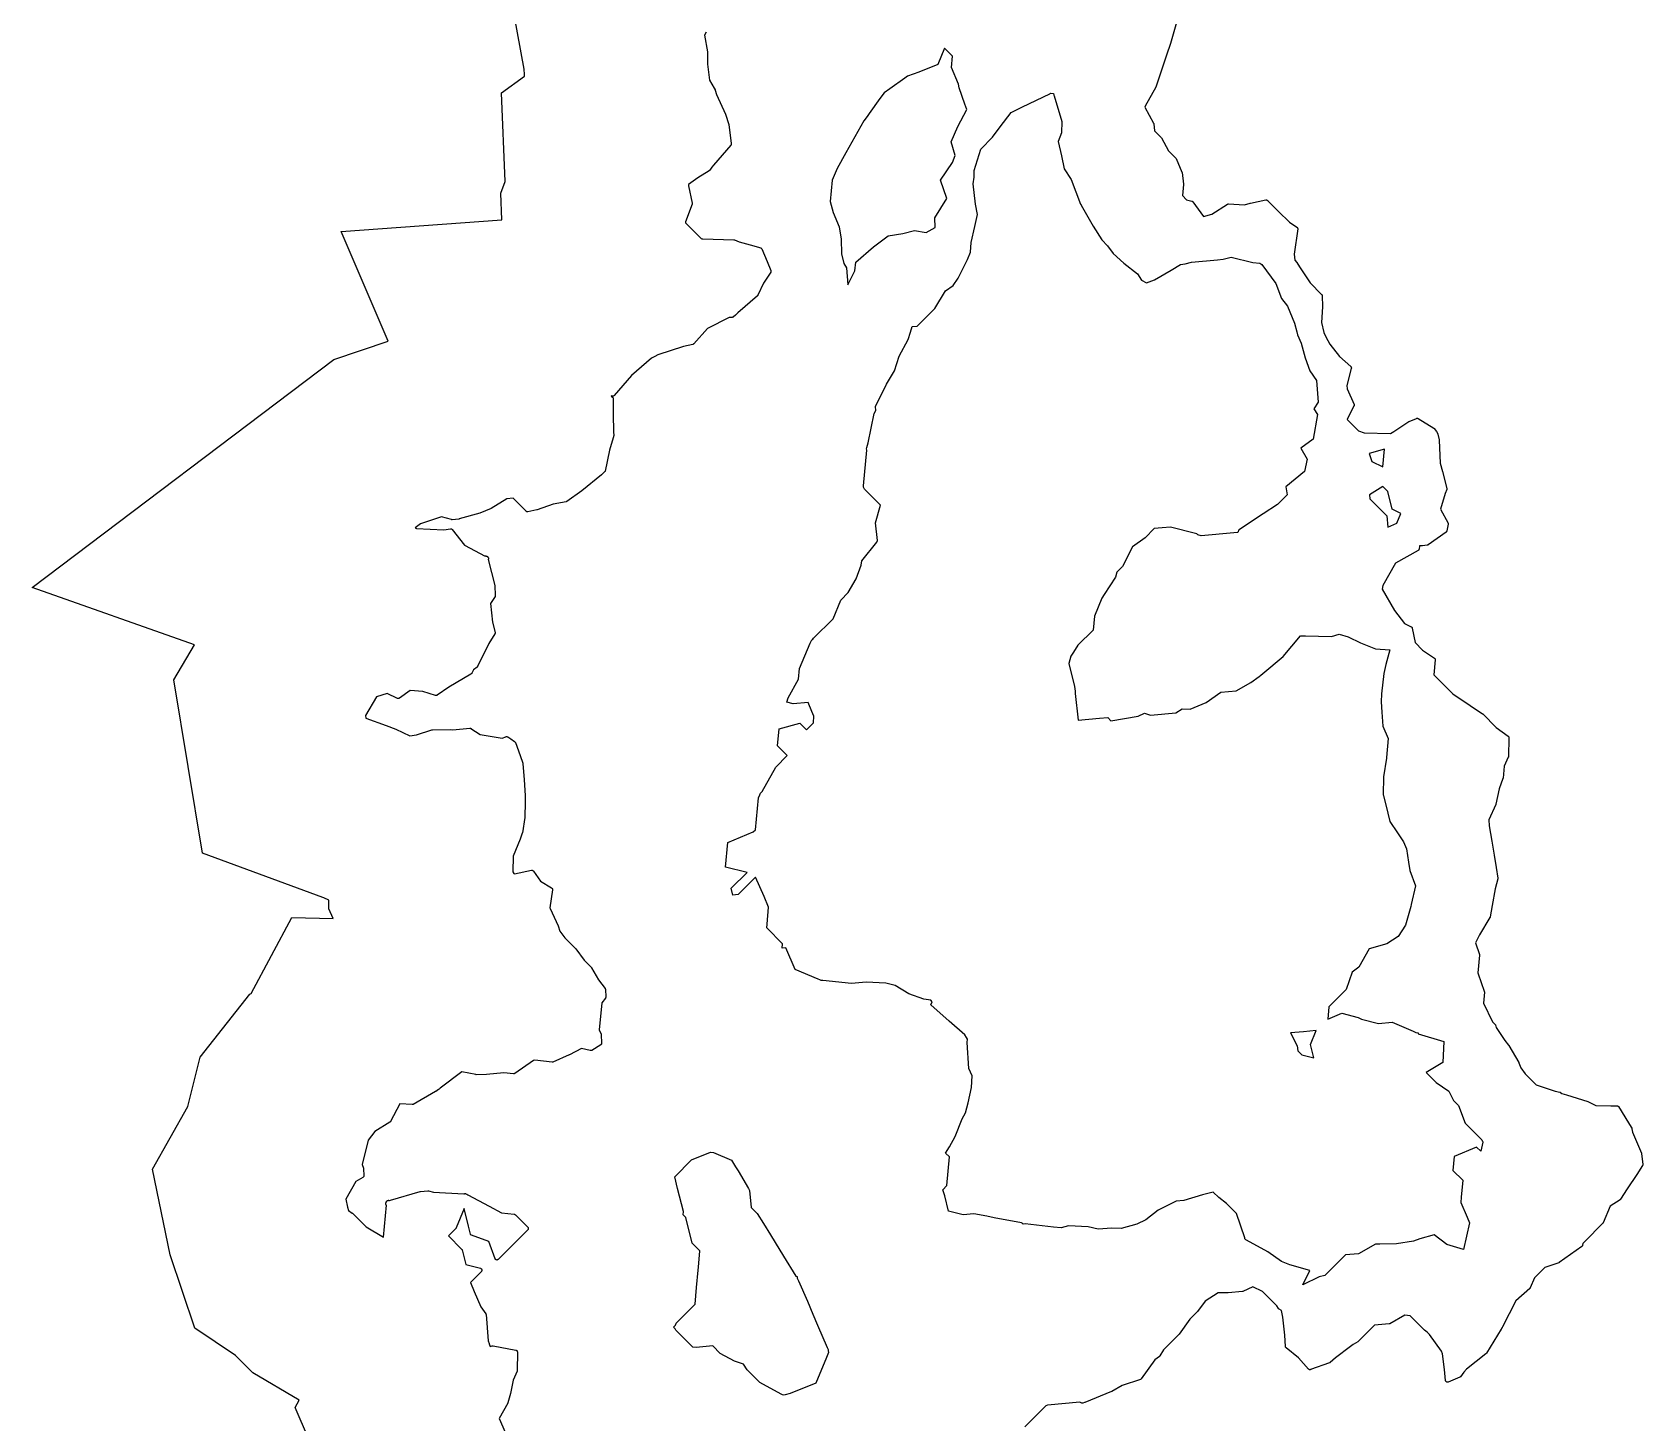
# Model space of a CAD drawing. Header units: millimetres. Extents: x 0 to 500, y 0 to 700.
# Drawn here: x 339.8 to 401.3, y 304.7 to 357.8 of the extents above; entities that cross this region are included whole.
import ezdxf

# ---------------------------------------------------------------- set-up
doc = ezdxf.new("R2010")
doc.units = ezdxf.units.MM
doc.layers.add('CORTE', color=1, linetype='Continuous')
doc.layers.add('GRABADO', color=5, linetype='Continuous')

msp = doc.modelspace()

# ---------------------------------------------------------------- linework, layer by layer
at = {"layer": 'CORTE'}
for points in [[(350.324, 304.123), (349.818, 305.303), (349.975, 305.581), (348.206, 306.627), (347.545, 307.286), (345.98, 308.329), (345.046, 311.129), (344.362, 314.409), (345.715, 316.804), (346.19, 318.677), (348.086, 321.083), (348.143, 321.12), (349.695, 324.022), (351.268, 323.975), (351.101, 324.348), (351.109, 324.673), (350.911, 324.77), (350.878, 324.782), (346.272, 326.48), (345.189, 333.092), (345.978, 334.437), (339.773, 336.617), (351.294, 345.331), (353.376, 346.026), (351.578, 350.216), (357.715, 350.659), (357.671, 351.682), (357.834, 352.127), (357.699, 355.517), (358.58, 356.147), (358.573, 356.215), (358.572, 356.422), (358.052, 359.209)], [(383.558, 358.47), (383.252, 357.4), (383.208, 357.246), (383.207, 357.242), (383.193, 357.208), (383.168, 357.149), (382.809, 356.07), (382.698, 355.737), (382.696, 355.732), (382.693, 355.727), (382.289, 355.012), (382.278, 354.973), (382.607, 354.362), (382.611, 354.357), (382.614, 354.346), (382.615, 354.341), (382.616, 354.336), (382.646, 354.066), (382.903, 353.808), (382.908, 353.802), (382.912, 353.797), (383.175, 353.306), (383.455, 353.026), (383.459, 353.022), (383.463, 353.016), (383.468, 353.008), (383.693, 352.486), (383.694, 352.481), (383.696, 352.476), (383.697, 352.47), (383.747, 352.023), (383.747, 352.017), (383.747, 352.01), (383.709, 351.595), (383.874, 351.43), (384.072, 351.38), (384.078, 351.379), (384.088, 351.375), (384.098, 351.369), (384.105, 351.362), (384.111, 351.356), (384.513, 350.787), (384.838, 350.887), (385.435, 351.263), (385.438, 351.265), (385.445, 351.268), (385.455, 351.271), (385.463, 351.273), (385.468, 351.273), (385.473, 351.273), (386.086, 351.241), (386.306, 351.304), (386.309, 351.305), (386.904, 351.423), (386.915, 351.425), (386.924, 351.424), (386.931, 351.423), (386.938, 351.421), (386.942, 351.419), (386.951, 351.416), (386.959, 351.41), (386.965, 351.406), (387.387, 350.984), (387.8, 350.571), (388.084, 350.389), (388.092, 350.382), (388.097, 350.377), (388.1, 350.373), (388.106, 350.364), (388.111, 350.354), (388.114, 350.345), (388.115, 350.339), (388.116, 350.33), (388.115, 350.319), (387.985, 349.348), (388.003, 349.129), (388.077, 349.041), (388.08, 349.037), (388.082, 349.033), (388.179, 348.866), (388.595, 348.252), (389.031, 347.816), (389.036, 347.81), (389.041, 347.802), (389.045, 347.796), (389.048, 347.788), (389.05, 347.781), (389.051, 347.773), (389.064, 347.344), (389.063, 347.341), (389.031, 346.738), (389.11, 346.365), (389.185, 346.197), (389.338, 345.911), (389.714, 345.448), (390.142, 345.062), (390.148, 345.057), (390.154, 345.047), (390.158, 345.04), (390.161, 345.032), (390.164, 345.024), (390.165, 345.016), (390.165, 345.009), (390.165, 345.004), (390.165, 344.998), (390.164, 344.991), (389.987, 344.331), (390, 344.209), (390.267, 343.616), (390.269, 343.61), (390.271, 343.605), (390.272, 343.598), (390.273, 343.59), (390.272, 343.583), (390.271, 343.575), (390.269, 343.567), (390.268, 343.562), (390.266, 343.557), (390.002, 343.041), (390.443, 342.6), (390.658, 342.525), (391.665, 342.505), (391.789, 342.585), (392.361, 342.96), (392.366, 342.962), (392.37, 342.964), (392.653, 343.081), (392.657, 343.082), (392.664, 343.084), (392.677, 343.085), (392.687, 343.084), (392.691, 343.084), (392.696, 343.083), (392.705, 343.08), (392.714, 343.076), (393.311, 342.71), (393.316, 342.706), (393.322, 342.701), (393.326, 342.697), (393.33, 342.692), (393.412, 342.577), (393.413, 342.574), (393.465, 342.487), (393.466, 342.484), (393.471, 342.474), (393.515, 342.262), (393.516, 342.257), (393.517, 342.25), (393.563, 341.375), (393.643, 341.055), (393.807, 340.398), (393.808, 340.394), (393.809, 340.387), (393.809, 340.375), (393.807, 340.361), (393.748, 340.218), (393.574, 339.609), (393.86, 339.079), (393.862, 339.074), (393.864, 339.07), (393.866, 339.063), (393.866, 339.058), (393.868, 339.048), (393.866, 339.037), (393.866, 339.035), (393.816, 338.785), (393.815, 338.779), (393.812, 338.773), (393.81, 338.768), (393.805, 338.759), (393.801, 338.753), (393.797, 338.75), (393.792, 338.744), (393.787, 338.741), (393.097, 338.248), (393.091, 338.244), (393.082, 338.24), (393.076, 338.238), (393.07, 338.236), (393.064, 338.235), (392.881, 338.219), (392.763, 338.208), (392.752, 338.089), (392.751, 338.081), (392.747, 338.069), (392.744, 338.062), (392.741, 338.057), (392.737, 338.051), (392.731, 338.044), (392.721, 338.036), (391.854, 337.545), (391.373, 336.694), (391.342, 336.562), (391.345, 336.559), (391.348, 336.554), (391.818, 335.743), (392.194, 335.25), (392.456, 335.122), (392.461, 335.119), (392.467, 335.115), (392.472, 335.111), (392.478, 335.104), (392.484, 335.096), (392.486, 335.092), (392.49, 335.084), (392.493, 335.074), (392.597, 334.517), (392.889, 334.225), (393.337, 333.927), (393.341, 333.923), (393.345, 333.92), (393.35, 333.915), (393.356, 333.908), (393.36, 333.901), (393.363, 333.895), (393.366, 333.886), (393.368, 333.875), (393.369, 333.866), (393.368, 333.86), (393.316, 333.282), (394.04, 332.558), (394.701, 332.117), (395.18, 331.798), (395.186, 331.793), (395.701, 331.279), (396.154, 330.943), (396.158, 330.94), (396.163, 330.935), (396.168, 330.929), (396.174, 330.921), (396.177, 330.914), (396.179, 330.91), (396.18, 330.906), (396.183, 330.895), (396.184, 330.884), (396.166, 330.163), (396.166, 330.156), (396.164, 330.145), (396.162, 330.14), (396.16, 330.135), (396.001, 329.798), (395.959, 329.342), (395.959, 329.337), (395.957, 329.328), (395.809, 328.926), (395.684, 328.341), (395.682, 328.335), (395.681, 328.331), (395.42, 327.753), (395.435, 327.524), (395.532, 326.929), (395.618, 326.401), (395.694, 325.931), (395.761, 325.519), (395.762, 325.513), (395.762, 325.503), (395.761, 325.495), (395.76, 325.491), (395.663, 325.109), (395.549, 324.478), (395.47, 324.039), (395.469, 324.035), (395.467, 324.027), (395.463, 324.019), (395.461, 324.014), (395.064, 323.36), (394.913, 323.051), (395.056, 322.607), (395.058, 322.599), (395.059, 322.589), (395.059, 322.583), (394.997, 321.907), (395.006, 321.871), (395.243, 321.197), (395.244, 321.192), (395.246, 321.183), (395.247, 321.172), (395.246, 321.167), (395.209, 320.751), (395.56, 320.034), (395.652, 319.941), (395.658, 319.935), (395.662, 319.927), (395.665, 319.922), (395.666, 319.919), (395.701, 319.82), (396.031, 319.325), (396.174, 319.138), (396.176, 319.133), (396.558, 318.474), (396.56, 318.47), (396.563, 318.463), (396.634, 318.278), (396.803, 318.049), (397.231, 317.621), (397.954, 317.389), (398.13, 317.345), (398.135, 317.344), (398.142, 317.341), (398.151, 317.336), (398.205, 317.296), (398.386, 317.25), (398.389, 317.25), (399.199, 316.99), (399.204, 316.988), (399.51, 316.838), (400.072, 316.827), (400.317, 316.822), (400.321, 316.821), (400.328, 316.82), (400.337, 316.818), (400.344, 316.815), (400.351, 316.811), (400.355, 316.809), (400.361, 316.805), (400.367, 316.798), (400.373, 316.792), (400.75, 316.176), (400.853, 316.007), (400.874, 315.973), (400.878, 315.967), (400.88, 315.96), (400.883, 315.953), (400.884, 315.947), (400.906, 315.814), (401.248, 315.018), (401.251, 315.008), (401.252, 315), (401.298, 314.586), (401.298, 314.579), (401.297, 314.566), (401.295, 314.555), (401.293, 314.55), (401.289, 314.543), (401.068, 314.205), (400.705, 313.65), (400.446, 313.255), (400.442, 313.248), (400.431, 313.237), (400.048, 312.987), (399.787, 312.355), (399.782, 312.346), (399.777, 312.34), (399.774, 312.336), (399.085, 311.647), (399.005, 311.567), (399, 311.502), (398.999, 311.497), (398.997, 311.49), (398.996, 311.485), (398.992, 311.477), (398.986, 311.466), (398.978, 311.458), (398.973, 311.453), (398.97, 311.451), (398.107, 310.834), (398.104, 310.832), (398.098, 310.828), (398.09, 310.826), (397.553, 310.647), (397.159, 310.253), (397, 309.868), (396.996, 309.86), (396.991, 309.853), (396.988, 309.85), (396.984, 309.846), (396.453, 309.379), (395.942, 308.386), (395.924, 308.352), (395.921, 308.346), (395.916, 308.34), (395.913, 308.336), (395.908, 308.331), (395.901, 308.326), (395.897, 308.323), (395.897, 308.321), (395.896, 308.316), (395.895, 308.308), (395.893, 308.301), (395.89, 308.294), (395.887, 308.289), (395.324, 307.374), (395.321, 307.368), (395.315, 307.362), (395.312, 307.359), (395.308, 307.356), (394.561, 306.768), (394.462, 306.652), (394.332, 306.476), (394.328, 306.471), (394.325, 306.468), (394.321, 306.464), (394.314, 306.46), (394.308, 306.456), (394.304, 306.454), (393.866, 306.274), (393.861, 306.272), (393.854, 306.27), (393.849, 306.269), (393.842, 306.269), (393.833, 306.269), (393.825, 306.27), (393.817, 306.272), (393.812, 306.274), (393.805, 306.277), (393.798, 306.282), (393.794, 306.285), (393.787, 306.291), (393.781, 306.298), (393.779, 306.3), (393.775, 306.306), (393.77, 306.316), (393.768, 306.322), (393.766, 306.329), (393.766, 306.335), (393.72, 306.749), (393.653, 307.355), (393.607, 307.448), (393.156, 308.085), (393.062, 308.179), (392.961, 308.254), (392.956, 308.257), (392.408, 308.805), (392.214, 308.827), (391.636, 308.501), (391.632, 308.498), (391.624, 308.495), (391.614, 308.493), (391.05, 308.441), (390.429, 307.821), (390.424, 307.816), (390.419, 307.813), (390.417, 307.812), (390.23, 307.706), (390.138, 307.636), (389.564, 307.203), (389.357, 307.019), (389.353, 307.016), (389.346, 307.011), (389.34, 307.008), (389.336, 307.007), (388.605, 306.747), (388.599, 306.746), (388.594, 306.745), (388.589, 306.745), (388.58, 306.744), (388.572, 306.745), (388.566, 306.746), (388.558, 306.749), (388.551, 306.752), (388.546, 306.755), (388.538, 306.76), (388.533, 306.765), (388.529, 306.768), (388.144, 307.195), (387.676, 307.575), (387.671, 307.579), (387.664, 307.587), (387.661, 307.591), (387.657, 307.597), (387.654, 307.602), (387.651, 307.61), (387.649, 307.618), (387.648, 307.622), (387.647, 307.627), (387.625, 308.058), (387.547, 308.752), (387.493, 309.002), (387.405, 309.059), (387.4, 309.062), (387.394, 309.068), (387.388, 309.075), (387.385, 309.079), (387.316, 309.186), (386.768, 309.734), (386.397, 309.906), (386.025, 309.73), (386.019, 309.728), (386.017, 309.728), (386.01, 309.726), (385.461, 309.675), (385.456, 309.675), (385.077, 309.683), (384.584, 309.361), (384.288, 308.968), (384.285, 308.964), (383.991, 308.67), (383.586, 308.104), (383.583, 308.098), (382.993, 307.509), (382.847, 307.27), (382.842, 307.263), (382.836, 307.258), (382.833, 307.255), (382.657, 307.116), (382.141, 306.396), (382.134, 306.388), (382.127, 306.382), (382.121, 306.378), (382.114, 306.374), (382.108, 306.372), (381.413, 306.14), (381.01, 305.912), (381.006, 305.91), (379.981, 305.488), (379.975, 305.486), (379.907, 305.471), (379.903, 305.47), (379.897, 305.469), (379.889, 305.469), (379.881, 305.47), (379.876, 305.471), (379.871, 305.473), (379.797, 305.499), (378.56, 305.386), (378.493, 305.367), (378.468, 305.342), (378.428, 305.302), (377.69, 304.564)]]:
    msp.add_lwpolyline(points, dxfattribs=at)
for points in [[(371.201, 348.713), (371.232, 349.054), (371.913, 349.638), (372.469, 350.048), (373.028, 350.141), (373.479, 350.256), (373.926, 350.184), (374.27, 350.378), (374.251, 350.74), (374.714, 351.474), (374.465, 352.181), (374.935, 352.859), (375.028, 353.116), (374.877, 353.642), (375.137, 354.227), (375.47, 354.875), (375.396, 355.087), (375.181, 355.701), (375.164, 355.846), (374.89, 356.483), (374.929, 356.916), (374.625, 357.22), (374.37, 356.601), (373.645, 356.302), (373.209, 356.157), (373.103, 356.081), (372.53, 355.673), (372.316, 355.511), (372.154, 355.297), (371.746, 354.724), (371.664, 354.609), (371.543, 354.44), (371.084, 353.628), (370.853, 353.22), (370.518, 352.627), (370.334, 352.179), (370.296, 351.77), (370.259, 351.362), (370.364, 350.944), (370.599, 350.396), (370.675, 349.924), (370.686, 349.366), (370.78, 348.992), (370.876, 348.834), (370.933, 348.178), (371.201, 348.713)], [(391.367, 341.227), (391.429, 341.908), (390.846, 341.741), (390.945, 341.433), (391.367, 341.227)], [(391.899, 339.073), (392.052, 339.444), (391.728, 339.618), (391.562, 340.283), (391.372, 340.474), (390.855, 340.156), (390.867, 340.014), (391.522, 339.359), (391.559, 338.932), (391.899, 339.073)]]:
    msp.add_lwpolyline(points, close=True, dxfattribs=at)
at = {"layer": 'GRABADO'}
msp.add_lwpolyline([(365.523, 357.835), (365.45, 357.724), (365.571, 357.076), (365.572, 357.069), (365.572, 357.064), (365.572, 356.609), (365.64, 355.996), (365.819, 355.696), (365.86, 355.627), (365.863, 355.622), (365.865, 355.617), (365.919, 355.453), (366.258, 354.706), (366.26, 354.702), (366.385, 354.3), (366.386, 354.296), (366.387, 354.291), (366.478, 353.589), (366.478, 353.585), (366.478, 353.566), (366.479, 353.56), (366.478, 353.552), (366.476, 353.545), (366.474, 353.539), (366.471, 353.532), (366.469, 353.526), (366.465, 353.519), (365.802, 352.748), (365.73, 352.676), (365.653, 352.559), (365.649, 352.554), (365.644, 352.548), (365.639, 352.543), (365.633, 352.539), (365.198, 352.271), (364.844, 352.018), (364.846, 351.958), (364.986, 351.306), (364.987, 351.3), (364.987, 351.296), (364.987, 351.288), (364.986, 351.282), (364.985, 351.275), (364.982, 351.269), (364.724, 350.59), (364.726, 350.552), (365.324, 349.954), (365.347, 349.936), (365.35, 349.935), (365.379, 349.939), (365.383, 349.939), (365.388, 349.939), (366.578, 349.898), (366.585, 349.898), (366.595, 349.896), (366.6, 349.895), (366.785, 349.827), (367.205, 349.71), (367.205, 349.71), (367.603, 349.589), (367.607, 349.588), (367.616, 349.584), (367.624, 349.579), (367.628, 349.576), (367.633, 349.571), (367.637, 349.567), (367.64, 349.563), (367.646, 349.554), (367.854, 349.069), (367.855, 349.068), (367.99, 348.735), (367.991, 348.731), (367.993, 348.725), (367.994, 348.715), (367.994, 348.707), (367.994, 348.701), (367.993, 348.695), (367.991, 348.688), (367.99, 348.683), (367.987, 348.676), (367.984, 348.67), (367.715, 348.241), (367.495, 347.787), (367.492, 347.78), (367.488, 347.776), (367.485, 347.771), (367.479, 347.766), (366.728, 347.112), (366.645, 347.029), (366.56, 346.956), (366.556, 346.953), (366.549, 346.949), (366.543, 346.946), (366.535, 346.943), (366.528, 346.941), (366.524, 346.94), (366.396, 346.929), (365.574, 346.518), (365.044, 345.926), (365.041, 345.923), (365.035, 345.917), (365.028, 345.913), (365.02, 345.909), (365.012, 345.906), (365.009, 345.905), (364.658, 345.824), (363.675, 345.514), (363.554, 345.448), (363.51, 345.425), (363.435, 345.378), (362.669, 344.721), (362.007, 343.95), (362.004, 343.946), (361.999, 343.942), (361.991, 343.936), (361.983, 343.932), (361.979, 343.93), (361.973, 343.928), (361.965, 343.926), (361.957, 343.925), (361.95, 343.925), (361.944, 343.925), (361.936, 343.926), (361.929, 343.929), (361.889, 343.941), (361.899, 343.918), (361.938, 343.89), (361.943, 343.886), (361.948, 343.881), (361.951, 343.878), (361.956, 343.87), (361.96, 343.863), (361.962, 343.859), (361.965, 343.851), (361.967, 343.844), (361.968, 343.837), (361.968, 343.83), (361.96, 343.267), (361.985, 342.543), (361.995, 342.454), (361.995, 342.449), (361.995, 342.439), (361.994, 342.432), (361.993, 342.429), (361.965, 342.332), (361.832, 341.866), (361.658, 341.07), (361.656, 341.065), (361.654, 341.059), (361.65, 341.052), (361.647, 341.046), (361.644, 341.042), (361.641, 341.039), (361.524, 340.922), (361.521, 340.919), (360.771, 340.319), (360.769, 340.318), (360.198, 339.91), (360.194, 339.907), (360.186, 339.903), (360.178, 339.9), (360.174, 339.899), (359.677, 339.8), (359.059, 339.594), (359.056, 339.593), (358.707, 339.512), (358.7, 339.511), (358.692, 339.511), (358.686, 339.511), (358.68, 339.512), (358.672, 339.513), (358.664, 339.516), (358.656, 339.52), (358.65, 339.524), (358.646, 339.527), (358.641, 339.531), (358.142, 340.03), (357.901, 340.008), (357.311, 339.644), (357.306, 339.642), (356.877, 339.465), (356.873, 339.464), (356.082, 339.238), (356.077, 339.237), (356.072, 339.236), (355.811, 339.212), (355.806, 339.212), (355.8, 339.212), (355.793, 339.213), (355.787, 339.215), (355.411, 339.325), (354.6, 339.055), (354.396, 338.9), (354.449, 338.881), (355.5, 338.826), (355.751, 338.863), (355.759, 338.864), (355.772, 338.864), (355.787, 338.86), (355.799, 338.854), (355.805, 338.85), (355.811, 338.845), (355.816, 338.84), (355.819, 338.837), (356.287, 338.234), (357.076, 337.823), (357.076, 337.823), (357.084, 337.825), (357.091, 337.826), (357.098, 337.826), (357.108, 337.825), (357.115, 337.823), (357.118, 337.823), (357.144, 337.814), (357.148, 337.812), (357.154, 337.809), (357.162, 337.803), (357.168, 337.798), (357.171, 337.795), (357.176, 337.79), (357.18, 337.784), (357.193, 337.762), (357.195, 337.758), (357.199, 337.751), (357.201, 337.743), (357.203, 337.735), (357.204, 337.729), (357.204, 337.724), (357.203, 337.717), (357.202, 337.709), (357.201, 337.702), (357.199, 337.698), (357.196, 337.691), (357.443, 336.703), (357.444, 336.698), (357.444, 336.693), (357.464, 336.319), (357.464, 336.314), (357.464, 336.308), (357.462, 336.299), (357.459, 336.291), (357.456, 336.285), (357.454, 336.28), (357.286, 336.014), (357.355, 335.301), (357.454, 334.904), (357.455, 334.899), (357.456, 334.892), (357.456, 334.883), (357.455, 334.875), (357.453, 334.87), (357.451, 334.862), (357.447, 334.854), (357.445, 334.85), (357.212, 334.486), (356.789, 333.606), (356.787, 333.601), (356.782, 333.595), (356.776, 333.587), (356.771, 333.583), (356.768, 333.58), (356.625, 333.482), (356.563, 333.347), (356.561, 333.342), (356.555, 333.334), (356.55, 333.327), (356.545, 333.322), (356.539, 333.318), (356.535, 333.315), (355.684, 332.819), (355.237, 332.505), (355.232, 332.502), (355.224, 332.498), (355.218, 332.496), (355.213, 332.495), (355.205, 332.493), (355.195, 332.492), (355.188, 332.493), (355.182, 332.494), (355.175, 332.496), (354.696, 332.645), (354.206, 332.692), (353.799, 332.392), (353.795, 332.389), (353.788, 332.386), (353.781, 332.383), (353.773, 332.38), (353.766, 332.379), (353.761, 332.379), (353.753, 332.378), (353.743, 332.38), (353.739, 332.381), (353.731, 332.383), (353.725, 332.385), (353.329, 332.572), (352.924, 332.444), (352.505, 331.729), (352.52, 331.637), (353.299, 331.35), (353.663, 331.216), (353.667, 331.215), (354.195, 330.956), (354.45, 330.988), (355.042, 331.185), (355.046, 331.187), (355.054, 331.188), (355.062, 331.189), (355.733, 331.194), (355.837, 331.19), (356.492, 331.249), (356.497, 331.25), (356.505, 331.249), (356.513, 331.248), (356.521, 331.246), (356.526, 331.244), (356.533, 331.241), (356.889, 331.009), (357.73, 330.864), (357.872, 330.923), (357.877, 330.925), (357.884, 330.926), (357.891, 330.927), (357.896, 330.928), (357.906, 330.927), (357.915, 330.926), (357.92, 330.924), (357.927, 330.922), (357.933, 330.919), (357.939, 330.916), (358.052, 330.838), (358.203, 330.734), (358.209, 330.73), (358.215, 330.723), (358.22, 330.718), (358.224, 330.712), (358.228, 330.705), (358.231, 330.699), (358.419, 330.204), (358.419, 330.202), (358.511, 329.917), (358.513, 329.91), (358.514, 329.904), (358.561, 329.278), (358.608, 328.682), (358.608, 328.679), (358.604, 328.423), (358.596, 327.843), (358.596, 327.841), (358.595, 327.837), (358.497, 327.247), (358.496, 327.243), (358.495, 327.237), (358.419, 327.01), (358.418, 327.007), (358.152, 326.361), (358.137, 325.762), (358.165, 325.7), (358.2, 325.689), (358.85, 325.819), (358.854, 325.82), (358.862, 325.821), (358.87, 325.82), (358.877, 325.819), (358.883, 325.818), (358.891, 325.815), (358.898, 325.812), (358.902, 325.81), (358.908, 325.805), (358.916, 325.799), (358.922, 325.792), (359.191, 325.411), (359.614, 325.146), (359.618, 325.143), (359.622, 325.139), (359.63, 325.132), (359.634, 325.125), (359.637, 325.121), (359.639, 325.116), (359.643, 325.109), (359.645, 325.101), (359.646, 325.094), (359.647, 325.085), (359.647, 325.079), (359.646, 325.074), (359.543, 324.381), (359.553, 324.355), (359.859, 323.704), (359.861, 323.699), (359.925, 323.489), (360.116, 323.239), (360.537, 322.819), (360.54, 322.814), (360.857, 322.386), (361.135, 322.108), (361.139, 322.103), (361.141, 322.1), (361.143, 322.097), (361.407, 321.641), (361.656, 321.305), (361.659, 321.301), (361.664, 321.292), (361.666, 321.285), (361.668, 321.28), (361.669, 321.273), (361.67, 321.268), (361.685, 320.982), (361.685, 320.976), (361.684, 320.972), (361.683, 320.963), (361.678, 320.949), (361.673, 320.941), (361.671, 320.938), (361.53, 320.752), (361.437, 319.729), (361.508, 319.563), (361.51, 319.559), (361.511, 319.554), (361.513, 319.544), (361.524, 319.216), (361.524, 319.21), (361.523, 319.205), (361.522, 319.198), (361.52, 319.191), (361.518, 319.185), (361.513, 319.176), (361.506, 319.166), (361.5, 319.161), (361.495, 319.156), (361.49, 319.153), (361.145, 318.941), (361.142, 318.939), (361.136, 318.936), (361.128, 318.934), (361.12, 318.932), (361.112, 318.931), (361.105, 318.931), (361.098, 318.932), (361.093, 318.933), (360.752, 319.018), (360.292, 318.767), (360.289, 318.766), (359.667, 318.494), (359.664, 318.493), (359.655, 318.49), (359.645, 318.489), (359.638, 318.489), (359.632, 318.489), (358.974, 318.562), (358.926, 318.553), (358.21, 318.062), (358.204, 318.058), (358.199, 318.056), (358.194, 318.054), (358.186, 318.052), (358.179, 318.05), (358.169, 318.05), (358.164, 318.05), (357.788, 318.085), (357.131, 318.026), (357.129, 318.025), (356.738, 318.013), (356.731, 318.013), (356.724, 318.014), (356.189, 318.125), (355.351, 317.493), (355.327, 317.469), (355.322, 317.465), (355.299, 317.449), (355.186, 317.368), (355.183, 317.365), (354.324, 316.88), (354.318, 316.876), (354.31, 316.873), (354.304, 316.872), (354.298, 316.871), (354.293, 316.87), (354.286, 316.87), (353.821, 316.895), (353.463, 316.225), (353.46, 316.219), (353.454, 316.212), (353.45, 316.208), (353.444, 316.203), (353.439, 316.199), (352.865, 315.837), (352.609, 315.514), (352.374, 314.586), (352.424, 314.444), (352.426, 314.434), (352.427, 314.427), (352.441, 314.151), (352.441, 314.147), (352.441, 314.139), (352.438, 314.131), (352.437, 314.125), (352.433, 314.117), (352.427, 314.106), (352.421, 314.099), (352.416, 314.094), (352.408, 314.088), (352.404, 314.085), (352.132, 313.932), (351.752, 313.259), (351.815, 312.958), (351.86, 312.822), (352, 312.729), (352.004, 312.726), (352.009, 312.722), (352.525, 312.205), (353.198, 311.807), (353.308, 313.024), (353.3, 313.033), (353.296, 313.037), (353.291, 313.044), (353.288, 313.049), (353.286, 313.054), (353.282, 313.062), (353.28, 313.072), (353.279, 313.084), (353.279, 313.093), (353.281, 313.1), (353.282, 313.107), (353.284, 313.112), (353.308, 313.17), (353.31, 313.175), (353.313, 313.179), (353.317, 313.185), (353.324, 313.193), (353.329, 313.198), (353.333, 313.201), (353.34, 313.205), (353.347, 313.208), (353.354, 313.211), (353.36, 313.213), (353.365, 313.214), (353.373, 313.215), (353.382, 313.215), (353.391, 313.213), (353.423, 313.205), (353.457, 313.22), (353.461, 313.221), (354.596, 313.546), (354.601, 313.547), (354.606, 313.548), (354.887, 313.574), (354.893, 313.574), (354.899, 313.573), (354.906, 313.573), (355.104, 313.523), (356.266, 313.461), (356.292, 313.468), (356.298, 313.47), (356.307, 313.471), (356.312, 313.471), (356.319, 313.471), (356.327, 313.469), (356.335, 313.467), (356.34, 313.465), (356.344, 313.463), (356.372, 313.448), (356.414, 313.426), (357.224, 312.991), (357.696, 312.736), (358.19, 312.681), (358.196, 312.68), (358.204, 312.678), (358.209, 312.676), (358.216, 312.673), (358.223, 312.668), (358.227, 312.665), (358.231, 312.662), (358.706, 312.188), (358.709, 312.184), (358.712, 312.18), (358.716, 312.173), (358.72, 312.165), (358.722, 312.158), (358.724, 312.153), (358.725, 312.146), (358.725, 312.138), (358.725, 312.13), (358.724, 312.121), (358.722, 312.114), (358.72, 312.109), (358.716, 312.101), (358.712, 312.095), (358.71, 312.091), (358.705, 312.086), (358.14, 311.521), (357.575, 310.956), (357.571, 310.952), (357.565, 310.948), (357.559, 310.944), (357.552, 310.941), (357.541, 310.937), (357.532, 310.936), (357.523, 310.935), (357.511, 310.936), (357.504, 310.938), (357.497, 310.94), (357.488, 310.944), (357.483, 310.947), (357.479, 310.949), (357.471, 310.956), (357.466, 310.962), (357.462, 310.966), (357.458, 310.973), (357.455, 310.978), (357.453, 310.984), (357.221, 311.647), (356.557, 311.879), (356.551, 311.882), (356.546, 311.885), (356.54, 311.888), (356.534, 311.894), (356.529, 311.899), (356.524, 311.905), (356.52, 311.911), (356.517, 311.916), (356.514, 311.923), (356.512, 311.928), (356.437, 312.228), (356.27, 312.899), (355.968, 312.162), (355.966, 312.157), (355.961, 312.148), (355.956, 312.142), (355.953, 312.139), (355.671, 311.857), (356.175, 311.353), (356.177, 311.35), (356.183, 311.344), (356.186, 311.337), (356.189, 311.331), (356.191, 311.326), (356.193, 311.322), (356.333, 310.759), (356.896, 310.619), (356.905, 310.615), (356.914, 310.611), (356.919, 310.607), (356.925, 310.603), (356.93, 310.598), (356.935, 310.591), (356.941, 310.582), (356.945, 310.573), (356.947, 310.566), (356.949, 310.559), (356.95, 310.552), (356.95, 310.546), (356.95, 310.539), (356.948, 310.531), (356.947, 310.525), (356.944, 310.516), (356.94, 310.509), (356.937, 310.505), (356.933, 310.499), (356.93, 310.495), (356.511, 310.077), (356.658, 309.735), (356.908, 309.151), (357.098, 308.882), (357.101, 308.876), (357.104, 308.871), (357.108, 308.862), (357.109, 308.854), (357.11, 308.85), (357.187, 307.848), (357.23, 307.742), (357.231, 307.738), (357.245, 307.689), (357.261, 307.634), (357.347, 307.654), (357.354, 307.656), (357.361, 307.656), (357.369, 307.656), (357.376, 307.655), (358.248, 307.492), (358.254, 307.491), (358.261, 307.488), (358.267, 307.486), (358.275, 307.481), (358.28, 307.477), (358.286, 307.472), (358.291, 307.466), (358.295, 307.461), (358.299, 307.454), (358.302, 307.447), (358.305, 307.438), (358.307, 307.433), (358.308, 307.426), (358.308, 307.419), (358.298, 306.718), (358.298, 306.714), (358.297, 306.705), (358.294, 306.695), (358.15, 306.347), (358.048, 305.835), (358.047, 305.832), (357.946, 305.476), (357.944, 305.471), (357.941, 305.465), (357.613, 304.885), (357.837, 304.362)], dxfattribs=at)
for points in [[(379.103, 354.425), (379.089, 353.99), (378.963, 353.653), (379.087, 353.108), (379.2, 352.616), (379.465, 352.199), (379.824, 351.266), (379.832, 351.257), (379.844, 351.228), (380.303, 350.425), (380.637, 349.905), (380.847, 349.674), (381.07, 349.375), (381.477, 349.013), (381.99, 348.605), (382.143, 348.363), (382.344, 348.255), (382.64, 348.367), (383.276, 348.744), (383.633, 348.955), (383.82, 348.988), (384.054, 349.047), (385.046, 349.137), (385.266, 349.157), (385.568, 349.243), (386.408, 349.033), (386.672, 349.004), (386.745, 348.955), (387.282, 348.228), (387.497, 347.662), (387.728, 347.367), (387.992, 346.721), (388.088, 346.39), (388.113, 346.274), (388.253, 345.958), (388.395, 345.391), (388.574, 344.899), (388.84, 344.529), (388.896, 343.704), (388.727, 343.446), (388.867, 343.231), (388.707, 342.29), (388.229, 341.949), (388.471, 341.521), (388.38, 341.047), (387.659, 340.462), (387.719, 340.165), (387.347, 339.794), (386.799, 339.434), (385.896, 338.843), (385.868, 338.825), (385.826, 338.723), (385.674, 338.708), (384.434, 338.596), (384.298, 338.63), (384.261, 338.667), (384.212, 338.688), (383.26, 338.926), (382.939, 338.897), (382.632, 338.869), (382.283, 338.519), (381.801, 338.175), (381.428, 337.429), (381.211, 337.212), (381.154, 337.012), (380.723, 336.355), (380.634, 336.22), (380.347, 335.522), (380.299, 334.99), (379.722, 334.413), (379.55, 334.15), (379.451, 333.998), (379.37, 333.718), (379.589, 332.838), (379.609, 332.658), (379.612, 332.623), (379.618, 332.571), (379.732, 331.553), (380.547, 331.627), (380.859, 331.656), (380.982, 331.532), (382.023, 331.706), (382.269, 331.822), (382.496, 331.75), (383.462, 331.837), (383.698, 331.983), (384.011, 331.976), (384.624, 332.229), (385.18, 332.626), (385.766, 332.679), (386.327, 332.996), (386.648, 333.225), (386.71, 333.27), (386.788, 333.336), (387.555, 333.984), (388.226, 334.778), (388.413, 334.774), (389.412, 334.754), (389.695, 334.843), (390.045, 334.736), (390.52, 334.504), (391.09, 334.276), (391.631, 334.239), (391.479, 333.677), (391.41, 333.335), (391.313, 332.558), (391.309, 332.251), (391.334, 331.857), (391.368, 331.327), (391.569, 330.856), (391.504, 330.131), (391.504, 330.105), (391.393, 329.392), (391.376, 328.708), (391.39, 328.671), (391.557, 328.003), (391.637, 327.684), (391.929, 327.246), (392.158, 326.902), (392.269, 326.641), (392.353, 326.128), (392.404, 325.815), (392.611, 325.226), (392.447, 324.516), (392.44, 324.443), (392.236, 323.728), (391.954, 323.297), (391.523, 323.014), (390.844, 322.821), (390.448, 322.117), (390.19, 321.933), (389.966, 321.261), (389.306, 320.6), (389.262, 320.137), (389.802, 320.36), (390.43, 320.202), (390.556, 320.134), (391.208, 319.971), (391.73, 320.019), (392.532, 319.675), (392.623, 319.626), (392.716, 319.616), (392.712, 319.568), (393.696, 319.279), (393.662, 318.475), (393.028, 318.095), (393.41, 317.713), (393.885, 317.378), (394.062, 317.029), (394.252, 316.839), (394.509, 316.161), (395.147, 315.523), (395.167, 315.49), (395.171, 315.474), (395.188, 315.431), (395.108, 315.087), (394.951, 315.244), (394.092, 314.889), (394.043, 314.358), (394.421, 313.981), (394.359, 313.332), (394.342, 313.137), (394.586, 312.569), (394.679, 312.352), (394.444, 311.334), (393.815, 311.526), (393.325, 311.9), (392.786, 311.745), (392.535, 311.657), (391.886, 311.549), (391.251, 311.54), (391.082, 311.537), (390.438, 311.173), (389.936, 311.127), (389.396, 310.587), (389.154, 310.345), (388.932, 310.294), (388.307, 309.982), (388.583, 310.533), (387.817, 310.754), (387.493, 310.873), (386.981, 311.252), (386.164, 311.692), (386.132, 311.71), (386.123, 311.718), (386.097, 311.739), (386.09, 311.776), (385.773, 312.712), (385.398, 313.088), (385.1, 313.318), (384.891, 313.528), (384.479, 313.427), (383.76, 313.206), (383.473, 313.18), (383.272, 313.08), (382.782, 312.834), (382.319, 312.47), (381.97, 312.305), (381.374, 312.134), (381.014, 312.154), (380.491, 312.107), (380.11, 312.202), (379.362, 312.241), (379.079, 312.159), (378.793, 312.191), (377.709, 312.313), (377.628, 312.305), (377.587, 312.346), (377.565, 312.358), (376.526, 312.552), (376.24, 312.605), (375.75, 312.696), (375.333, 312.658), (374.779, 312.797), (374.632, 313.388), (374.558, 313.609), (374.709, 313.776), (374.808, 314.873), (374.66, 315.021), (374.818, 315.253), (375.025, 315.656), (375.303, 316.331), (375.419, 316.554), (375.523, 316.939), (375.657, 317.52), (375.68, 317.965), (375.554, 318.245), (375.492, 319.247), (375.504, 319.376), (375.469, 319.436), (375.397, 319.534), (374.806, 320.055), (374.102, 320.675), (374.151, 320.792), (374.103, 320.864), (373.829, 320.894), (373.256, 321.096), (372.738, 321.414), (372.381, 321.503), (371.626, 321.542), (371.355, 321.517), (371.071, 321.492), (369.979, 321.614), (369.915, 321.608), (369.864, 321.63), (369.796, 321.659), (368.918, 322.034), (368.565, 322.862), (368.422, 322.848), (368.437, 323.01), (367.831, 323.617), (367.844, 323.758), (367.903, 324.406), (367.728, 324.813), (367.408, 325.561), (366.739, 324.892), (366.542, 324.874), (366.476, 325.133), (367.082, 325.739), (366.255, 325.944), (366.34, 326.883), (367.318, 327.284), (367.404, 327.371), (367.515, 328.583), (367.564, 328.703), (367.593, 328.772), (367.654, 328.833), (368.179, 329.764), (368.618, 330.203), (368.243, 330.579), (368.301, 331.217), (369.096, 331.445), (369.352, 331.189), (369.613, 331.45), (369.637, 331.71), (369.561, 331.887), (369.416, 332.226), (368.844, 332.176), (368.601, 332.237), (368.651, 332.411), (369.051, 333.12), (369.088, 333.531), (369.486, 334.493), (369.556, 334.617), (369.593, 334.654), (369.622, 334.683), (370.368, 335.429), (370.662, 336.144), (370.947, 336.429), (371.244, 336.954), (371.435, 337.476), (371.47, 337.637), (372.036, 338.356), (372.058, 338.411), (371.983, 339.087), (372.177, 339.766), (371.571, 340.372), (371.548, 340.409), (371.523, 340.45), (371.528, 340.511), (371.652, 341.873), (371.647, 341.915), (371.662, 341.966), (371.712, 342.144), (371.937, 343.267), (371.996, 343.385), (371.988, 343.536), (372.411, 344.382), (372.718, 344.895), (372.896, 345.458), (373.229, 346.095), (373.321, 346.372), (373.394, 346.588), (373.581, 346.605), (374.251, 347.275), (374.656, 347.949), (374.949, 348.162), (375.149, 348.438), (375.498, 349.147), (375.616, 349.432), (375.638, 349.8), (375.784, 350.415), (375.88, 350.87), (375.809, 351.259), (375.715, 352.038), (375.754, 352.293), (375.761, 352.545), (376.014, 353.358), (376.455, 353.826), (376.746, 354.211), (377.168, 354.769), (377.604, 354.976), (378.652, 355.472), (378.652, 355.472), (378.675, 355.509), (378.784, 355.488), (378.804, 355.424), (378.807, 355.397), (379.103, 354.425)], [(388.335, 319.654), (387.835, 319.611), (388.101, 319.118), (388.122, 318.929), (388.274, 318.777), (388.727, 318.663), (388.602, 319.16), (388.825, 319.701), (388.335, 319.654)], [(364.376, 308.524), (365.095, 309.243), (365.153, 309.884), (365.214, 310.551), (365.224, 310.657), (365.281, 311.29), (364.988, 311.583), (364.745, 312.554), (364.639, 312.66), (364.65, 312.789), (364.428, 313.669), (364.318, 314.112), (364.961, 314.755), (365.681, 315.05), (365.798, 315.037), (366.484, 314.745), (366.64, 314.49), (366.735, 314.335), (367.141, 313.671), (367.172, 313.584), (367.243, 312.946), (367.473, 312.716), (367.708, 312.332), (367.976, 311.896), (368.153, 311.605), (368.474, 311.084), (368.94, 310.322), (368.992, 310.3), (368.999, 310.236), (369.048, 310.145), (369.385, 309.361), (369.595, 308.868), (369.778, 308.444), (370.141, 307.594), (370.175, 307.516), (370.18, 307.47), (370.188, 307.399), (370.113, 307.216), (369.711, 306.237), (368.729, 305.834), (368.537, 305.78), (368.482, 305.775), (368.435, 305.786), (368.384, 305.813), (367.564, 306.254), (367.084, 306.734), (366.95, 306.953), (366.598, 307.077), (366.058, 307.368), (365.772, 307.654), (365.132, 307.596), (365.011, 307.61), (364.362, 308.259), (364.34, 308.301), (364.27, 308.37), (364.342, 308.442), (364.376, 308.524)]]:
    msp.add_lwpolyline(points, close=True, dxfattribs=at)

doc.saveas('drawing.dxf')
